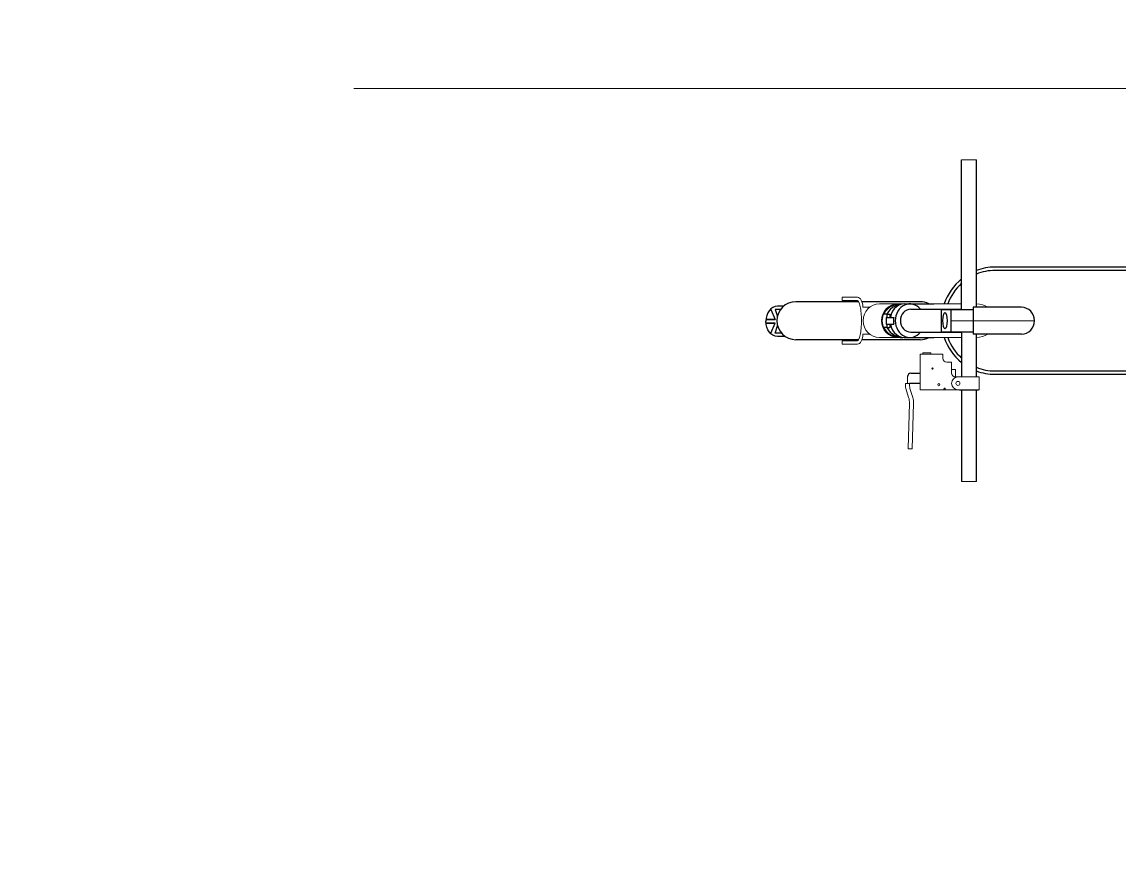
# Paper-space layout 'Presentación2' of a CAD drawing. Header units: millimetres. Extents: x 26 to 231, y 20 to 176.
# The model-space entities are those that its viewports show. They can reach past a viewport. Long polylines and large blocks are cut down to what shows.
import ezdxf

# ---------------------------------------------------------------- set-up
doc = ezdxf.new("R2010")
doc.units = ezdxf.units.MM
doc.layers.add('01_Contornos', color=7, linetype='Continuous', lineweight=20)
doc.layers.add('04_Cotas', color=3, linetype='Continuous', lineweight=18)
doc.layers.get('04_Cotas').off()

msp = doc.modelspace()

# ---------------------------------------------------------------- linework, layer by layer
at = {"color": 40, "true_color": 0xf8d731}
for p, q in [((1095.744, 875.512), (1095.744, 1099.019)), ((1117.744, 883.997), (1117.744, 1099.019)), ((1569.734, 939.012), (1145.734, 939.012)), ((1569.734, 934.012), (1145.734, 934.012)), ((1117.744, 879.012), (1117.744, 896.054)), ((810.963, 875.572), (809.851, 875.572)), ((810.963, 875.572), (817.351, 860.572)), ((825.379, 875.572), (817.351, 875.572)), ((817.351, 875.572), (820.753, 865.364)), ((829.992, 880.572), (820.851, 880.572)), ((942.16, 887.326), (848.346, 887.326)), ((1033.697, 887.326), (946.851, 887.326)), ((817.351, 860.572), (803.459, 860.572)), ((817.351, 860.572), (803.459, 860.572)), ((817.351, 860.572), (803.459, 860.572)), ((803.459, 860.572), (817.351, 860.572)), ((817.351, 855.572), (803.459, 855.572)), ((817.351, 855.572), (803.459, 855.572)), ((817.351, 855.572), (803.459, 855.572)), ((803.459, 855.572), (817.351, 855.572)), ((810.963, 840.572), (809.851, 840.572)), ((810.963, 840.572), (817.351, 855.572)), ((817.351, 840.572), (821.022, 851.586)), ((826.859, 840.572), (817.351, 840.572)), ((1095.744, 842.511), (1095.744, 775.012)), ((832.463, 835.572), (820.851, 835.572)), ((942.16, 830.697), (848.346, 830.697)), ((1033.697, 830.697), (946.851, 830.697)), ((1117.744, 775.012), (1117.744, 839.012)), ((1019.873, 780.512), (1033.744, 780.512)), ((1145.734, 784.012), (1569.734, 784.012)), ((1145.734, 779.012), (1569.734, 779.012)), ((1033.744, 765.512), (1017.873, 765.512)), ((1095.744, 756.012), (1095.744, 619.019)), ((1117.744, 619.019), (1117.744, 756.012))]:
    msp.add_line(p, q, dxfattribs=at)
for p, q in [((1010.618, 884.012), (1054.258, 884.012)), ((1019.832, 876.012), (1095.744, 876.012)), ((1065.25, 875.512), (1065.25, 842.511)), ((1065.25, 875.512), (1112.826, 875.512)), ((1079.656, 875.512), (1079.656, 842.511)), ((1185.27, 879.012), (1112.826, 879.012)), ((1112.826, 879.012), (1112.826, 839.012)), ((1112.826, 875.512), (1112.826, 842.511)), ((984.06, 869.012), (979.142, 869.012)), ((982.959, 864.012), (994.501, 864.012)), ((982.959, 864.012), (982.959, 854.012)), ((984.06, 869.012), (984.06, 864.012)), ((984.06, 869.012), (988.402, 869.012)), ((988.402, 869.012), (988.402, 864.012)), ((984.06, 849.012), (979.142, 849.012)), ((982.959, 854.012), (994.501, 854.012)), ((984.06, 854.012), (984.06, 849.012)), ((984.06, 849.012), (988.402, 849.012)), ((988.402, 854.012), (988.402, 849.012)), ((1019.832, 842.012), (1095.744, 842.012)), ((1065.25, 842.511), (1112.826, 842.511)), ((1010.618, 834.012), (1054.258, 834.012)), ((1185.27, 839.012), (1112.826, 839.012))]:
    msp.add_line(p, q)
at = {"color": 244, "true_color": 0x991b1e}
msp.add_line((1092.744, 756.012), (1120.744, 756.012), dxfattribs=at)
at = {"color": 40, "true_color": 0xf8d731}
for centre, radius, start, end in [((1145.734, 859.012), 80, 90, 110.479564), ((1145.734, 859.012), 75, 90, 111.912992), ((1145.734, 859.012), 80, 128.672887, 161.790043), ((1145.734, 859.012), 75, 131.799925, 160.528779), ((848.346, 859.012), 28.314, 90, 270), ((1033.697, 859.012), 28.314, 61.99935, 90), ((1033.697, 859.012), 28.314, 270, 298.00065), ((1145.734, 859.012), 80, 198.209957, 231.327113), ((1145.734, 859.012), 75, 199.471221, 228.200075), ((1019.873, 775.512), 5, 90, 180), ((1145.734, 859.012), 75, 248.087008, 270), ((1145.734, 859.012), 80, 249.520436, 270)]:
    msp.add_arc(centre, radius, start, end, dxfattribs=at)
msp.add_arc((1145.734, 859.012), 80, 110.364135, 110.479564)
msp.add_ellipse((820.851, 858.072), major_axis=(0, 22.5), ratio=0.77777778, start_param=6.28318531, end_param=7.85398163, dxfattribs=at)
for centre, major_axis, ratio, start_param, end_param in [((1005.701, 859.012), (-28.978, 0), 0.86273015, 4.62743626, 7.93893436), ((1010.618, 859.012), (-28.978, 0), 0.86273015, 4.55867049, 5.87166846), ((1010.618, 859.012), (0, -25), 0.86933324, 2.96199593, 4.51103106), ((1018.383, 859.012), (0, -25), 0.86933324, 2.31855896, 7.106219), ((1000.266, 859.012), (-28.978, 0), 0.86273015, 4.71238898, 4.71239897), ((1019.832, 859.012), (0, 17), 0.90910666, 0, 3.14159265), ((1185.27, 859.012), (0, -20), 0.96592583, 0, 3.14159265), ((1015.795, 859.012), (0, -25), 0.86933324, 4.51103106, 4.9137469), ((1010.618, 859.012), (-28.978, 0), 0.86273015, 0.41151685, 1.72451481), ((1010.618, 859.012), (0, -25), 0.86933324, 4.9137469, 6.46278203)]:
    msp.add_ellipse(centre, major_axis=major_axis, ratio=ratio, start_param=start_param, end_param=end_param)
at = {"color": 40, "true_color": 0xf8d731, "extrusion": (0, 0, -1)}
msp.add_ellipse((820.851, 858.072), major_axis=(0, -22.5), ratio=0.77777778, start_param=6.28318531, end_param=7.85398163, dxfattribs=at)
msp.add_ellipse((1070.829, 859.012), major_axis=(0, -12), ratio=0.25881905)
at = {"layer": '01_Contornos'}
for p, q in [((188.539, 1205.76), (3860.633, 1205.76)), ((1204.589, 859.012), (1079.656, 859.012))]:
    msp.add_line(p, q, dxfattribs=at)
at = {"layer": '01_Contornos', "color": 40, "true_color": 0xf8d731}
for p, q in [((1095.744, 1099.019), (1117.744, 1099.019)), ((940.185, 894.012), (917.465, 894.012)), ((917.465, 894.012), (917.465, 889.012)), ((940.185, 889.012), (917.465, 889.012)), ((958.411, 879.012), (948.194, 879.012)), ((972.9, 884.012), (1095.744, 884.012)), ((940.185, 829.012), (917.465, 829.012)), ((917.465, 824.012), (917.465, 829.012)), ((940.185, 824.012), (917.465, 824.012)), ((948.194, 839.012), (958.411, 839.012)), ((972.9, 834.012), (1095.744, 834.012)), ((1014.873, 765.512), (1014.873, 775.512)), ((1011.873, 765.512), (1017.873, 765.512)), ((1012.622, 757.746), (1016.665, 744.318)), ((1018.657, 757.746), (1022.7, 744.318)), ((1017.939, 735.669), (1015.889, 668.572)), ((1023.973, 735.599), (1022.002, 668.511)), ((1021.004, 667.57), (1016.889, 667.572)), ((1095.744, 619.019), (1117.744, 619.019))]:
    msp.add_line(p, q, dxfattribs=at)
at = {"layer": '01_Contornos', "color": 244, "true_color": 0x991b1e}
for p, q in [((1033.744, 756.012), (1033.744, 808.512)), ((1067.244, 809.012), (1034.244, 809.012)), ((1037.744, 811.012), (1049.744, 811.012)), ((1037.744, 811.012), (1037.744, 809.012)), ((1049.744, 811.012), (1049.744, 809.012)), ((1067.744, 808.512), (1067.744, 803.012)), ((1073.744, 797.012), (1080.244, 797.012)), ((1080.744, 796.512), (1080.744, 781.012)), ((1086.244, 786.012), (1080.744, 786.012)), ((1086.744, 775.012), (1086.744, 785.512)), ((1086.744, 775.012), (1121.744, 775.012)), ((1121.744, 775.012), (1121.744, 756.012)), ((1121.744, 756.012), (1033.744, 756.012)), ((1033.744, 756.012), (1036.744, 756.012))]:
    msp.add_line(p, q, dxfattribs=at)
for centre, radius in [((1052.244, 787.512), 1), ((1061.744, 763.512), 1.6), ((1070.244, 757.512), 1), ((1090.244, 765.512), 3)]:
    msp.add_circle(centre, radius, dxfattribs=at)
for centre, radius, start, end in [((1034.244, 808.512), 0.5, 90, 180), ((1073.744, 803.012), 6, 180, 270), ((1086.744, 781.012), 6, 180, 270), ((1090.244, 765.512), 9.5, 90, 270), ((1086.244, 785.512), 0.5, 0, 90)]:
    msp.add_arc(centre, radius, start, end, dxfattribs=at)
at = {"layer": '01_Contornos'}
for centre in [(1067.244, 808.512), (1080.244, 796.512)]:
    msp.add_arc(centre, 0.5, 0, 90, dxfattribs=at)
at = {"layer": '01_Contornos', "color": 40, "true_color": 0xf8d731}
for centre, radius, start, end in [((1031.773, 763.512), 20, 174.26083, 196.756035), ((1037.808, 763.512), 20, 174.26083, 196.756035), ((987.939, 735.669), 30, 359.867098, 16.756035), ((993.974, 735.669), 30, 359.867098, 16.756035), ((1016.889, 668.572), 1, 180, 270), ((1021.004, 668.57), 1, 269.936178, 356.633502)]:
    msp.add_arc(centre, radius, start, end, dxfattribs=at)
for centre, major_axis, ratio, start_param, end_param in [((940.185, 879.012), (0, 15), 0.53389957, 4.71238898, 6.28318531), ((940.185, 859.012), (0, -30), 0.19923501, 7.85398163, 9.42477796), ((972.9, 859.012), (0, 25), 0.96592583, 6.28318531, 9.42477796), ((1000.266, 859.012), (0, 25), 0.96592583, 6.28318531, 9.42477796), ((1116.714, 859.012), (30, 0), 0.83333333, 7.21048053, 7.81963632), ((1116.714, 859.012), (30, 0), 0.83333333, 4.7467343, 5.35589009)]:
    msp.add_ellipse(centre, major_axis=major_axis, ratio=ratio, start_param=start_param, end_param=end_param, dxfattribs=at)
at = {"layer": '01_Contornos', "color": 40, "true_color": 0xf8d731, "extrusion": (0, 0, -1)}
for centre, major_axis, ratio, start_param, end_param in [((940.185, 859.012), (0, 30), 0.19923501, 7.85398163, 9.42477796), ((940.185, 839.012), (0, -15), 0.53389957, 4.71238898, 6.28318531)]:
    msp.add_ellipse(centre, major_axis=major_axis, ratio=ratio, start_param=start_param, end_param=end_param, dxfattribs=at)

psp = doc.layouts.new('Presentación2')

# ---------------------------------------------------------------- viewports
at = {"layer": '04_Cotas'}
psp.add_viewport(center=(128.5, 97.5), size=(205.6, 156), view_center_point=(517.041, 679.471), view_height=1250.42305, dxfattribs=at)

doc.saveas('drawing.dxf')
